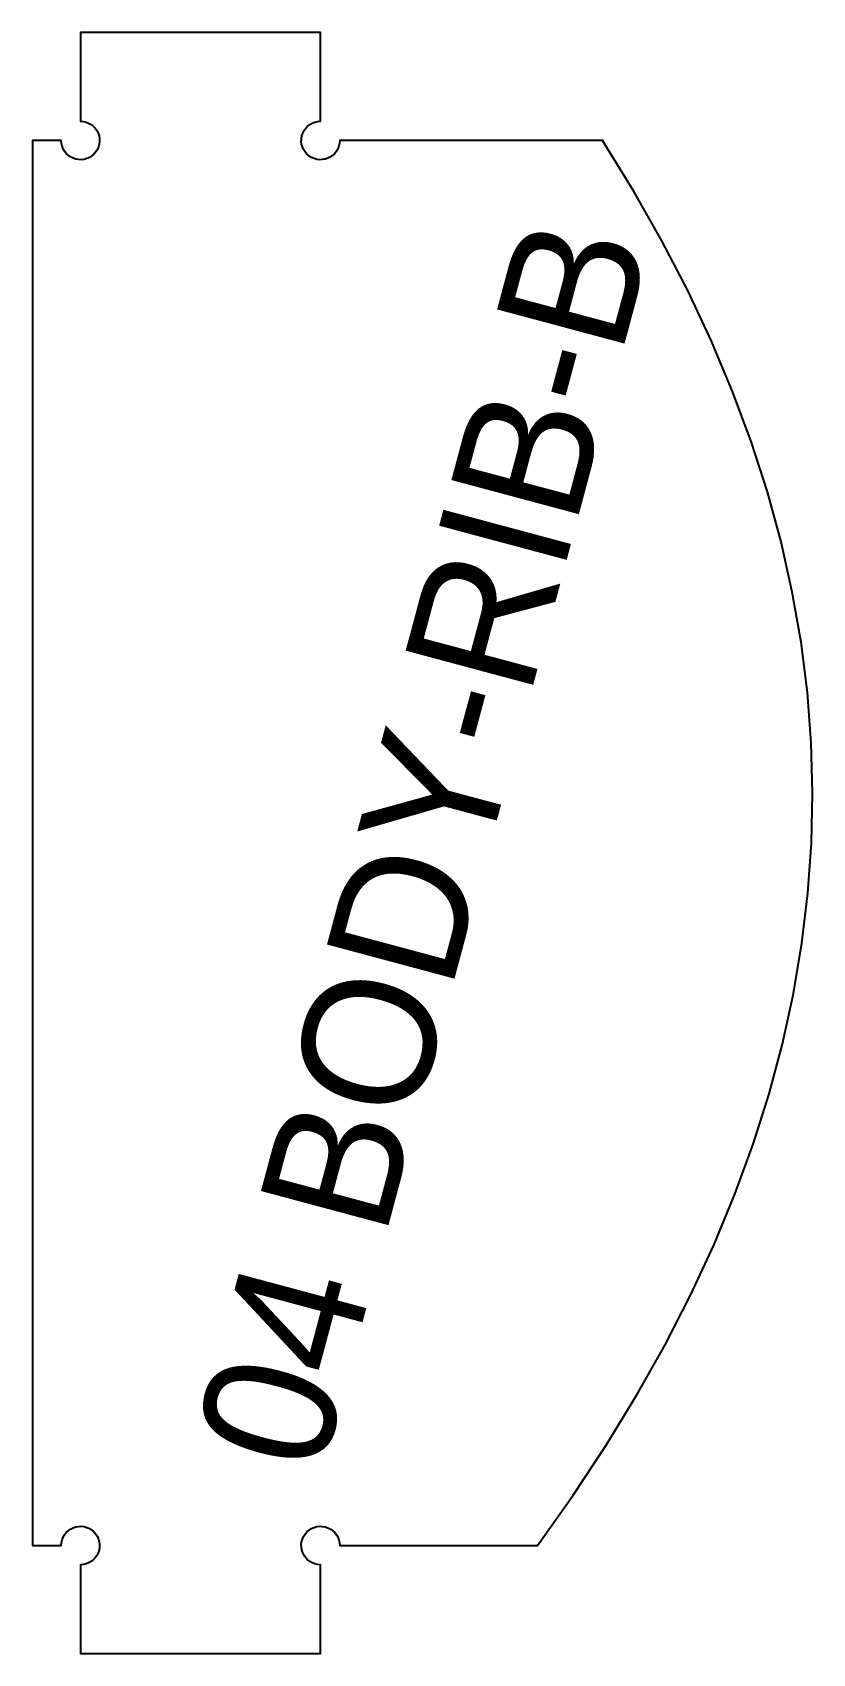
# Model space of a CAD drawing. Header units: millimetres. Extents: x 0 to 130, y 0 to 270.
import ezdxf
from ezdxf.enums import TextEntityAlignment as Align

# ---------------------------------------------------------------- set-up
doc = ezdxf.new("R2010")
doc.units = ezdxf.units.MM
doc.layers.add('CUT', color=1, linetype='Continuous')
doc.layers.add('ENGRAVE-LABEL', color=3, linetype='Continuous')

msp = doc.modelspace()

# ---------------------------------------------------------------- linework, layer by layer
at = {"layer": 'CUT'}
msp.add_lwpolyline([(0, 18), (4.8, 18, -2.414214), (8, 14.8), (8, 0), (48, 0), (48, 14.8, -2.414214), (51.2, 18), (84.17, 18), (90.1, 26.36), (95.61, 34.71), (100.72, 43.07), (105.42, 51.43), (109.71, 59.79), (113.58, 68.14), (117.05, 76.5), (120.11, 84.86), (122.75, 93.21), (124.99, 101.57), (126.81, 109.93), (128.22, 118.29), (129.23, 126.64), (129.82, 135), (130, 143.36), (129.77, 151.71), (129.13, 160.07), (128.08, 168.43), (126.62, 176.79), (124.75, 185.14), (122.47, 193.5), (119.78, 201.86), (116.67, 210.21), (113.16, 218.57), (109.24, 226.93), (104.9, 235.29), (100.16, 243.64), (95, 252), (51.2, 252, -2.414214), (48, 255.2), (48, 270), (8, 270), (8, 255.2, -2.414214), (4.8, 252), (0, 252)], format="xyb", close=True, dxfattribs=at)

# ---------------------------------------------------------------- texts
at = {"layer": 'ENGRAVE-LABEL'}
msp.add_text('04 BODY-RIB-B', height=22, rotation=75, dxfattribs=at).set_placement((65, 135), align=Align.MIDDLE_CENTER)

doc.saveas('drawing.dxf')
